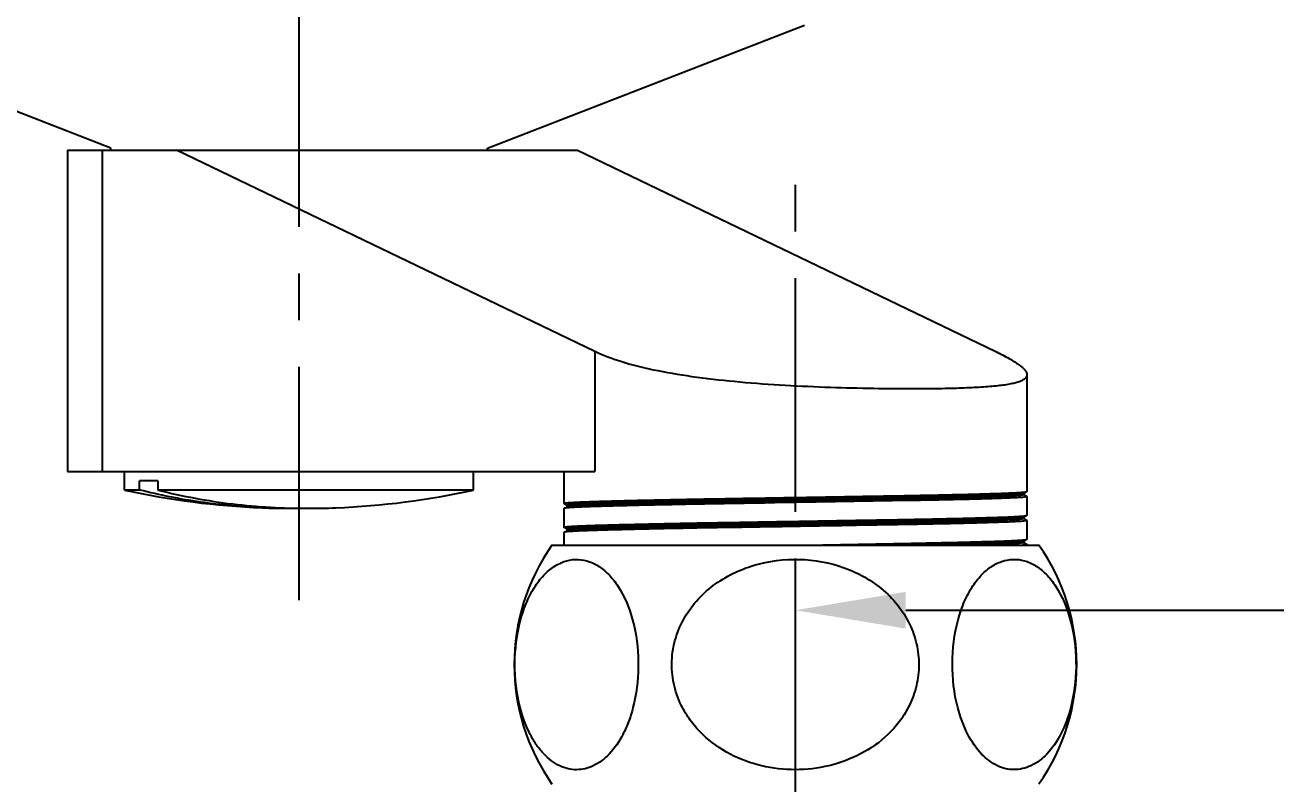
# Model space of a CAD drawing. Header units: millimetres. Extents: x 14221 to 15062, y 1145 to 1740.
# Drawn here: x 14302.5 to 14370.6, y 1457.6 to 1498.9 of the extents above; entities that cross this region are included whole.
import ezdxf

# ---------------------------------------------------------------- set-up
doc = ezdxf.new("R2010")
doc.units = ezdxf.units.MM
doc.linetypes.add('CENTERX2', pattern=[20.32, 12.7, -2.54, 2.54, -2.54])
doc.layers.add('CENTER', color=1, linetype='CENTERX2')
doc.layers.add('DIM', color=3, linetype='Continuous')
doc.styles.get("Standard").update_dxf_attribs({"font": 'arial.ttf'})
doc.dimstyles.new('ISO-25', dxfattribs={"dimtxt": 5, "dimasz": 5, "dimexe": 1.252, "dimexo": 0.625, "dimgap": 1, "dimtad": 1, "dimtoh": 1, "dimdec": 1, "dimdsep": 46, "dimtxsty": 'Standard', "dimcen": 0, "dimclrd": 3, "dimclre": 3, "dimclrt": 4, "dimadec": 0, "dimazin": 0, "dimtfac": 1, "dimtdec": 1, "dimtmove": 0, "dimatfit": 3, "dimfxl": 1, "dimarcsym": 0})

# ---------------------------------------------------------------- blocks, each defined once
blk = doc.blocks.new('*D52')
at = {"layer": 'DIM', "color": 3, "lineweight": -2, "transparency": 16777216}
for p, q in [((14344.402, 1464.69), (14344.402, 1468.277)), ((14494.543, 1467.65), (14494.543, 1468.277)), ((14350.402, 1467.025), (14411.637, 1467.025)), ((14488.543, 1467.025), (14427.308, 1467.025))]:
    blk.add_line(p, q, dxfattribs=at)
at = {"layer": 'DIM', "color": 3, "transparency": 16777216}
for points in [[(14350.402, 1468.025), (14350.402, 1466.025), (14344.402, 1467.025)], [(14488.543, 1468.025), (14488.543, 1466.025), (14494.543, 1467.025)]]:
    blk.add_solid(points, dxfattribs=at)
at = {"layer": 'DIM', "color": 4, "transparency": 16777216, "insert": (14419.473, 1467.025), "char_height": 6, "attachment_point": 5}
blk.add_mtext('150', dxfattribs=at)

msp = doc.modelspace()

# ---------------------------------------------------------------- linework, layer by layer
at = {"color": 7, "linetype": 'Continuous'}
for p, q in [((14307.152, 1492.165), (14289.902, 1498.873)), ((14327.652, 1492.164), (14344.902, 1498.873)), ((14304.796, 1492.067), (14304.796, 1474.567)), ((14304.796, 1492.067), (14332.537, 1492.067)), ((14306.69, 1474.567), (14306.69, 1492.067)), ((14307.152, 1492.067), (14307.152, 1492.165)), ((14333.49, 1481.101), (14310.714, 1492.067)), ((14327.652, 1492.067), (14327.652, 1492.164)), ((14332.537, 1492.067), (14355.314, 1481.101)), ((14333.49, 1481.101), (14333.49, 1474.567)), ((14357.002, 1479.835), (14357.002, 1473.486)), ((14304.796, 1474.567), (14333.49, 1474.567)), ((14307.891, 1473.567), (14307.891, 1474.567)), ((14326.891, 1473.567), (14326.891, 1474.567)), ((14331.802, 1474.567), (14331.802, 1472.836)), ((14308.71, 1473.567), (14308.71, 1474.067)), ((14309.71, 1474.067), (14308.71, 1474.067)), ((14309.71, 1474.067), (14309.71, 1473.567)), ((14308.71, 1473.567), (14307.891, 1473.567)), ((14326.891, 1473.567), (14309.71, 1473.567)), ((14356.825, 1473.381), (14356.804, 1473.373)), ((14356.997, 1473.48), (14356.825, 1473.381)), ((14356.825, 1473.314), (14356.997, 1473.214)), ((14356.83, 1473.387), (14356.83, 1473.307)), ((14356.996, 1473.214), (14357.002, 1473.208)), ((14356.997, 1473.48), (14357.002, 1473.486)), ((14357.002, 1473.208), (14357.002, 1472.186)), ((14331.802, 1472.558), (14331.802, 1471.536)), ((14331.808, 1472.83), (14331.803, 1472.836)), ((14331.808, 1472.565), (14331.803, 1472.558)), ((14331.98, 1472.731), (14331.808, 1472.83)), ((14331.979, 1472.743), (14331.974, 1472.737)), ((14331.974, 1472.658), (14331.974, 1472.737)), ((14331.995, 1472.67), (14331.98, 1472.664)), ((14345.531, 1472.902), (14343.273, 1472.865)), ((14350.702, 1472.992), (14345.531, 1472.902)), ((14356.825, 1472.081), (14356.791, 1472.07)), ((14356.997, 1472.18), (14356.825, 1472.081)), ((14356.825, 1472.014), (14356.997, 1471.914)), ((14356.83, 1472.087), (14356.83, 1472.007)), ((14356.996, 1471.914), (14357.002, 1471.908)), ((14356.997, 1472.18), (14357.002, 1472.186)), ((14357.002, 1471.908), (14357.002, 1470.886)), ((14331.802, 1471.258), (14331.802, 1470.566)), ((14331.808, 1471.53), (14331.803, 1471.536)), ((14331.808, 1471.265), (14331.803, 1471.258)), ((14331.98, 1471.431), (14331.808, 1471.53)), ((14331.974, 1471.358), (14331.974, 1471.437)), ((14331.985, 1471.367), (14331.98, 1471.364)), ((14331.151, 1470.565), (14331.727, 1470.566)), ((14331.727, 1470.566), (14333.362, 1470.567)), ((14333.362, 1470.567), (14337.772, 1470.569)), ((14337.772, 1470.569), (14350.781, 1470.571)), ((14344.924, 1470.57), (14350.702, 1470.67)), ((14350.781, 1470.571), (14357.151, 1470.57)), ((14356.825, 1470.781), (14356.795, 1470.771)), ((14356.997, 1470.88), (14356.825, 1470.781)), ((14356.825, 1470.714), (14356.997, 1470.614)), ((14356.83, 1470.787), (14356.83, 1470.707)), ((14356.996, 1470.614), (14357.002, 1470.608)), ((14356.997, 1470.88), (14357.002, 1470.886)), ((14357.002, 1470.608), (14357.002, 1470.57)), ((14357.151, 1470.57), (14357.651, 1470.57))]:
    msp.add_line(p, q, dxfattribs=at)
for centre, radius, start, end in [((14317.086, 1515.291), 42.725, 257.57198, 267.72631), ((14317.697, 1515.291), 42.725, 272.27265, 282.42698), ((14316.847, 1510.413), 37.841, 267.79517, 270.06691), ((14316.897, 1516.172), 43.6, 269.9924, 270.65005), ((14317.937, 1510.413), 37.841, 269.9317, 272.20344), ((14340.402, 1464.067), 11.305, 144.91371, 215.10535), ((14348.402, 1464.068), 11.305, 324.91371, 35.10535)]:
    msp.add_arc(centre, radius, start, end, dxfattribs=at)
for points, knots in [([(14350.702, 1479.067), (14349.138, 1479.067), (14345.926, 1479.127), (14341.942, 1479.351), (14338.833, 1479.705), (14336.767, 1480.054), (14334.997, 1480.494), (14333.945, 1480.882), (14333.49, 1481.101)], [0, 0, 0, 0, 0.269304, 0.552864, 0.686379, 0.807775, 0.913172, 1, 1, 1, 1]), ([(14355.314, 1481.101), (14355.559, 1480.983), (14355.989, 1480.763), (14356.469, 1480.469), (14356.749, 1480.245), (14356.915, 1480.077), (14357.002, 1479.927), (14357.002, 1479.835)], [0, 0, 0, 0, 0.377434, 0.668475, 0.780983, 0.872178, 1, 1, 1, 1]), ([(14357.002, 1479.835), (14357.002, 1479.798), (14356.982, 1479.717), (14356.891, 1479.614), (14356.752, 1479.527), (14356.563, 1479.449), (14356.324, 1479.381), (14355.906, 1479.294), (14355.261, 1479.212), (14354.349, 1479.144), (14353.267, 1479.098), (14352.032, 1479.072), (14351.16, 1479.067), (14350.702, 1479.067)], [0, 0, 0, 0, 0.017263, 0.036817, 0.061448, 0.092558, 0.130747, 0.176258, 0.289205, 0.430438, 0.597861, 0.788837, 1, 1, 1, 1]), ([(14315.391, 1472.6), (14314.268, 1472.644), (14312.019, 1472.85), (14309.804, 1473.291), (14308.71, 1473.567)], [0, 0, 0, 0, 0.499069, 1, 1, 1, 1]), ([(14309.71, 1473.567), (14311.047, 1473.229), (14313.085, 1472.849), (14315.829, 1472.605), (14317.204, 1472.572), (14317.891, 1472.572)], [0, 0, 0, 0, 0.500824, 0.75052, 1, 1, 1, 1]), ([(14331.803, 1472.836), (14331.803, 1472.84), (14331.814, 1472.846), (14331.848, 1472.855), (14331.932, 1472.868), (14332.068, 1472.88), (14332.259, 1472.894), (14332.5, 1472.907), (14332.791, 1472.92), (14333.129, 1472.933), (14333.671, 1472.951), (14334.462, 1472.974), (14335.543, 1473), (14336.786, 1473.028), (14338.159, 1473.056), (14339.628, 1473.083), (14341.714, 1473.117), (14344.407, 1473.161), (14347.591, 1473.215), (14349.697, 1473.252), (14350.702, 1473.27)], [0, 0, 0, 0, 0.000517, 0.001666, 0.006094, 0.013426, 0.023573, 0.036408, 0.051814, 0.069715, 0.090049, 0.137868, 0.195302, 0.261606, 0.335018, 0.413208, 0.494709, 0.665989, 0.840447, 1, 1, 1, 1]), ([(14356.804, 1473.373), (14356.761, 1473.362), (14356.637, 1473.35), (14356.398, 1473.331), (14356.051, 1473.314), (14355.599, 1473.295), (14355.04, 1473.275), (14354.1, 1473.246), (14352.723, 1473.212), (14350.869, 1473.175), (14348.782, 1473.138), (14346.523, 1473.098), (14344.183, 1473.058), (14341.865, 1473.02), (14339.644, 1472.983), (14337.585, 1472.944), (14336.001, 1472.909), (14334.879, 1472.882), (14334.172, 1472.863), (14333.559, 1472.844), (14333.043, 1472.825), (14332.625, 1472.807), (14332.341, 1472.79), (14332.167, 1472.775), (14332.078, 1472.765), (14332.019, 1472.755), (14331.988, 1472.748), (14331.979, 1472.743)], [0, 0, 0, 0, 0.005355, 0.015049, 0.028989, 0.04722, 0.069792, 0.096502, 0.160822, 0.236156, 0.320499, 0.412891, 0.50903, 0.603182, 0.692954, 0.777215, 0.85196, 0.884288, 0.91278, 0.937453, 0.958303, 0.975196, 0.987945, 0.992679, 0.996272, 0.998703, 1, 1, 1, 1]), ([(14356.753, 1473.284), (14356.69, 1473.275), (14356.527, 1473.261), (14356.055, 1473.232), (14355.191, 1473.2), (14353.856, 1473.16), (14352.171, 1473.121), (14350.206, 1473.083), (14347.212, 1473.031), (14344.876, 1472.99), (14343.275, 1472.964)], [0, 0, 0, 0, 0.014118, 0.036385, 0.105353, 0.206309, 0.333723, 0.480327, 0.643633, 1, 1, 1, 1]), ([(14350.702, 1473.27), (14351.142, 1473.278), (14351.987, 1473.294), (14353.192, 1473.32), (14354.263, 1473.347), (14355.174, 1473.374), (14355.821, 1473.396), (14356.244, 1473.415), (14356.489, 1473.427), (14356.685, 1473.44), (14356.833, 1473.451), (14356.931, 1473.464), (14356.982, 1473.472), (14356.997, 1473.48)], [0, 0, 0, 0, 0.209597, 0.402132, 0.574041, 0.719845, 0.836047, 0.882509, 0.921309, 0.952541, 0.97615, 0.991992, 1, 1, 1, 1]), ([(14357.002, 1473.208), (14357.002, 1473.205), (14356.991, 1473.198), (14356.957, 1473.19), (14356.876, 1473.178), (14356.745, 1473.166), (14356.56, 1473.153), (14356.325, 1473.141), (14356.039, 1473.128), (14355.701, 1473.115), (14355.15, 1473.095), (14354.344, 1473.071), (14353.254, 1473.044), (14352.02, 1473.017), (14351.154, 1473.001), (14350.702, 1472.992)], [0, 0, 0, 0, 0.001528, 0.004914, 0.017863, 0.039062, 0.068374, 0.105675, 0.151035, 0.204573, 0.266326, 0.41318, 0.588006, 0.784956, 1, 1, 1, 1]), ([(14356.83, 1473.307), (14356.83, 1473.3), (14356.793, 1473.292), (14356.772, 1473.287), (14356.753, 1473.284)], [0, 0, 0, 0, 0.277794, 1, 1, 1, 1]), ([(14343.273, 1472.865), (14342.532, 1472.853), (14341.085, 1472.829), (14338.98, 1472.794), (14337.038, 1472.756), (14335.554, 1472.723), (14334.51, 1472.697), (14333.853, 1472.679), (14333.284, 1472.661), (14332.804, 1472.643), (14332.414, 1472.626), (14332.122, 1472.607), (14331.939, 1472.592), (14331.847, 1472.576), (14331.817, 1472.57), (14331.808, 1472.565)], [0, 0, 0, 0, 0.193815, 0.378423, 0.550671, 0.701616, 0.766528, 0.823774, 0.87344, 0.915453, 0.949537, 0.975313, 0.992238, 0.997248, 1, 1, 1, 1]), ([(14343.275, 1472.964), (14342.558, 1472.952), (14341.158, 1472.929), (14339.119, 1472.894), (14337.232, 1472.857), (14335.568, 1472.82), (14334.354, 1472.789), (14333.543, 1472.764), (14333.059, 1472.747), (14332.662, 1472.729), (14332.354, 1472.712), (14332.142, 1472.693), (14332.031, 1472.681), (14331.995, 1472.67)], [0, 0, 0, 0, 0.190521, 0.372195, 0.542183, 0.692131, 0.814673, 0.864935, 0.907864, 0.943217, 0.970675, 0.989749, 1, 1, 1, 1]), ([(14331.803, 1471.536), (14331.803, 1471.54), (14331.814, 1471.546), (14331.848, 1471.555), (14331.932, 1471.568), (14332.068, 1471.58), (14332.259, 1471.594), (14332.5, 1471.607), (14332.791, 1471.62), (14333.129, 1471.633), (14333.671, 1471.651), (14334.462, 1471.674), (14335.543, 1471.7), (14336.786, 1471.728), (14338.159, 1471.756), (14339.628, 1471.783), (14341.714, 1471.817), (14344.407, 1471.861), (14347.591, 1471.915), (14349.697, 1471.952), (14350.702, 1471.97)], [0, 0, 0, 0, 0.000517, 0.001666, 0.006094, 0.013426, 0.023573, 0.036408, 0.051814, 0.069715, 0.090049, 0.137868, 0.195302, 0.261606, 0.335018, 0.413208, 0.494709, 0.665989, 0.840447, 1, 1, 1, 1]), ([(14356.791, 1472.07), (14356.742, 1472.06), (14356.606, 1472.047), (14356.349, 1472.029), (14355.984, 1472.011), (14355.284, 1471.982), (14354.162, 1471.948), (14352.562, 1471.909), (14350.676, 1471.871), (14348.561, 1471.834), (14346.28, 1471.794), (14343.928, 1471.754), (14341.608, 1471.716), (14339.394, 1471.679), (14337.642, 1471.645), (14336.34, 1471.617), (14335.471, 1471.596), (14334.69, 1471.577), (14334.004, 1471.558), (14333.414, 1471.539), (14332.921, 1471.52), (14332.573, 1471.504), (14332.346, 1471.489), (14332.216, 1471.479), (14332.115, 1471.47), (14332.039, 1471.46), (14332.001, 1471.451), (14331.974, 1471.443), (14331.974, 1471.437)], [0, 0, 0, 0, 0.006051, 0.016462, 0.031153, 0.050185, 0.101102, 0.166867, 0.243428, 0.328996, 0.422447, 0.519051, 0.613171, 0.702783, 0.786556, 0.824923, 0.8601, 0.891608, 0.919236, 0.943022, 0.962924, 0.978793, 0.985152, 0.990412, 0.994537, 0.997494, 0.99929, 1, 1, 1, 1]), ([(14356.795, 1471.992), (14356.748, 1471.981), (14356.618, 1471.969), (14356.37, 1471.95), (14356.017, 1471.933), (14355.338, 1471.905), (14354.246, 1471.871), (14352.686, 1471.832), (14350.843, 1471.795), (14348.771, 1471.758), (14346.53, 1471.719), (14344.209, 1471.679), (14341.909, 1471.641), (14339.704, 1471.605), (14337.655, 1471.566), (14335.839, 1471.526), (14334.51, 1471.493), (14333.624, 1471.467), (14333.1, 1471.449), (14332.674, 1471.429), (14332.347, 1471.412), (14332.131, 1471.39), (14332.019, 1471.38), (14331.985, 1471.367)], [0, 0, 0, 0, 0.005778, 0.015816, 0.030029, 0.048472, 0.097944, 0.162112, 0.237038, 0.320816, 0.412509, 0.507908, 0.601397, 0.690592, 0.774426, 0.849082, 0.910172, 0.935071, 0.956216, 0.973486, 0.98671, 0.99562, 1, 1, 1, 1]), ([(14350.702, 1471.97), (14351.142, 1471.978), (14351.987, 1471.994), (14353.192, 1472.02), (14354.263, 1472.047), (14355.174, 1472.074), (14355.821, 1472.096), (14356.244, 1472.115), (14356.488, 1472.127), (14356.684, 1472.14), (14356.833, 1472.151), (14356.931, 1472.164), (14356.982, 1472.171), (14356.997, 1472.18)], [0, 0, 0, 0, 0.209592, 0.402122, 0.574028, 0.719831, 0.836034, 0.882497, 0.921298, 0.952533, 0.976143, 0.991988, 1, 1, 1, 1]), ([(14357.002, 1471.908), (14357.002, 1471.905), (14356.991, 1471.898), (14356.957, 1471.89), (14356.876, 1471.878), (14356.745, 1471.866), (14356.56, 1471.853), (14356.325, 1471.841), (14356.039, 1471.828), (14355.701, 1471.815), (14355.15, 1471.795), (14354.344, 1471.771), (14353.254, 1471.744), (14352.02, 1471.717), (14351.154, 1471.701), (14350.702, 1471.692)], [0, 0, 0, 0, 0.001529, 0.004916, 0.017866, 0.039068, 0.06838, 0.105682, 0.151043, 0.204582, 0.266335, 0.413188, 0.588012, 0.78496, 1, 1, 1, 1]), ([(14356.83, 1472.007), (14356.83, 1472.003), (14356.815, 1471.996), (14356.804, 1471.994), (14356.795, 1471.992)], [0, 0, 0, 0, 0.30162, 1, 1, 1, 1]), ([(14350.702, 1471.692), (14349.711, 1471.674), (14347.637, 1471.638), (14344.496, 1471.584), (14341.349, 1471.534), (14338.825, 1471.491), (14336.949, 1471.454), (14335.704, 1471.426), (14334.614, 1471.4), (14333.694, 1471.375), (14333.038, 1471.353), (14332.603, 1471.334), (14332.346, 1471.321), (14332.138, 1471.308), (14331.98, 1471.296), (14331.877, 1471.281), (14331.823, 1471.273), (14331.808, 1471.265)], [0, 0, 0, 0, 0.157277, 0.329292, 0.498613, 0.656811, 0.729919, 0.796369, 0.854388, 0.903069, 0.942444, 0.958553, 0.972192, 0.983263, 0.991644, 0.997224, 1, 1, 1, 1]), ([(14350.702, 1470.67), (14351.142, 1470.678), (14351.987, 1470.694), (14353.192, 1470.72), (14354.263, 1470.747), (14355.174, 1470.774), (14355.821, 1470.796), (14356.244, 1470.815), (14356.488, 1470.827), (14356.684, 1470.84), (14356.833, 1470.851), (14356.931, 1470.864), (14356.982, 1470.871), (14356.997, 1470.88)], [0, 0, 0, 0, 0.209592, 0.402122, 0.574028, 0.719831, 0.836034, 0.882497, 0.921298, 0.952533, 0.976143, 0.991988, 1, 1, 1, 1]), ([(14356.795, 1470.771), (14356.73, 1470.757), (14356.541, 1470.742), (14356.175, 1470.718), (14355.641, 1470.697), (14354.942, 1470.672), (14354.086, 1470.647), (14352.688, 1470.611), (14351.578, 1470.589), (14350.803, 1470.574)], [0, 0, 0, 0, 0.033243, 0.094474, 0.183455, 0.300622, 0.444465, 0.611884, 1, 1, 1, 1]), ([(14356.762, 1470.686), (14356.663, 1470.67), (14356.387, 1470.652), (14355.858, 1470.624), (14355.1, 1470.598), (14354.519, 1470.58), (14354.19, 1470.571)], [0, 0, 0, 0, 0.116506, 0.322003, 0.617474, 1, 1, 1, 1]), ([(14356.83, 1470.707), (14356.83, 1470.701), (14356.798, 1470.693), (14356.779, 1470.688), (14356.762, 1470.686)], [0, 0, 0, 0, 0.280723, 1, 1, 1, 1]), ([(14357.002, 1470.608), (14357.002, 1470.603), (14356.977, 1470.595), (14356.942, 1470.587), (14356.873, 1470.578), (14356.821, 1470.573), (14356.79, 1470.57)], [0, 0, 0, 0, 0.075921, 0.26518, 0.573411, 1, 1, 1, 1]), ([(14329.423, 1461.722), (14329.221, 1462.499), (14329.038, 1464.11), (14329.278, 1466.078), (14329.758, 1467.48), (14330.206, 1468.331), (14330.733, 1468.998), (14331.316, 1469.471), (14331.939, 1469.747), (14332.583, 1469.821), (14333.222, 1469.69), (14333.836, 1469.358), (14334.406, 1468.83), (14335.124, 1467.809), (14335.462, 1466.858), (14335.618, 1466.179)], [0, 0, 0, 0, 0.163436, 0.326339, 0.399424, 0.464463, 0.521394, 0.571286, 0.616077, 0.658354, 0.70105, 0.747038, 0.798747, 0.857894, 1, 1, 1, 1]), ([(14338.254, 1461.726), (14338.063, 1462.094), (14337.767, 1462.877), (14337.623, 1464.123), (14337.793, 1465.367), (14338.262, 1466.53), (14338.985, 1467.554), (14340.212, 1468.679), (14342.115, 1469.602), (14344.612, 1469.917), (14347.09, 1469.472), (14348.936, 1468.434), (14350.081, 1467.225), (14350.51, 1466.506), (14350.678, 1466.128)], [0, 0, 0, 0, 0.06257, 0.125127, 0.187684, 0.250256, 0.312849, 0.375463, 0.500245, 0.625168, 0.750072, 0.874807, 0.937414, 1, 1, 1, 1]), ([(14353.234, 1461.729), (14353.033, 1462.505), (14352.85, 1464.115), (14353.09, 1466.083), (14353.569, 1467.486), (14354.019, 1468.336), (14354.546, 1469.002), (14355.13, 1469.475), (14355.754, 1469.751), (14356.398, 1469.825), (14357.038, 1469.694), (14357.652, 1469.362), (14358.223, 1468.834), (14358.942, 1467.814), (14359.281, 1466.863), (14359.437, 1466.183)], [0, 0, 0, 0, 0.163392, 0.326227, 0.399284, 0.464306, 0.521235, 0.57114, 0.615959, 0.658273, 0.701009, 0.747031, 0.798763, 0.85792, 1, 1, 1, 1]), ([(14335.618, 1466.179), (14335.786, 1465.447), (14335.933, 1463.945), (14335.749, 1462.446), (14335.562, 1461.726)], [0, 0, 0, 0, 0.502153, 1, 1, 1, 1]), ([(14350.678, 1466.128), (14350.832, 1465.782), (14351.066, 1465.053), (14351.161, 1463.911), (14350.994, 1462.777), (14350.716, 1462.065), (14350.541, 1461.728)], [0, 0, 0, 0, 0.25001, 0.499991, 0.749978, 1, 1, 1, 1]), ([(14359.437, 1466.183), (14359.606, 1465.451), (14359.754, 1463.948), (14359.569, 1462.448), (14359.382, 1461.727)], [0, 0, 0, 0, 0.502171, 1, 1, 1, 1]), ([(14335.562, 1461.726), (14335.495, 1461.462), (14335.338, 1460.963), (14334.952, 1460.087), (14334.365, 1459.212), (14333.597, 1458.612), (14332.961, 1458.382), (14332.492, 1458.326), (14332.023, 1458.38), (14331.387, 1458.606), (14330.8, 1459.062), (14330.304, 1459.681), (14329.812, 1460.505), (14329.554, 1461.218), (14329.423, 1461.722)], [0, 0, 0, 0, 0.083519, 0.160517, 0.293698, 0.403449, 0.452638, 0.499965, 0.547274, 0.596403, 0.706038, 0.769592, 0.83979, 1, 1, 1, 1]), ([(14350.541, 1461.728), (14350.4, 1461.456), (14350.07, 1460.935), (14349.25, 1460.019), (14347.978, 1459.128), (14346.238, 1458.492), (14344.398, 1458.276), (14342.557, 1458.487), (14340.814, 1459.12), (14339.546, 1460.018), (14338.728, 1460.934), (14338.394, 1461.453), (14338.254, 1461.726)], [0, 0, 0, 0, 0.062585, 0.125173, 0.250042, 0.374992, 0.499974, 0.624966, 0.749926, 0.874814, 0.937414, 1, 1, 1, 1]), ([(14359.382, 1461.727), (14359.252, 1461.222), (14358.923, 1460.316), (14358.183, 1459.214), (14357.414, 1458.615), (14356.778, 1458.386), (14356.308, 1458.33), (14355.839, 1458.385), (14355.201, 1458.611), (14354.431, 1459.211), (14353.696, 1460.317), (14353.365, 1461.223), (14353.234, 1461.729)], [0, 0, 0, 0, 0.160244, 0.293429, 0.403232, 0.452467, 0.499851, 0.547227, 0.596422, 0.706192, 0.839722, 1, 1, 1, 1])]:
    msp.add_open_spline(points, degree=3, knots=knots, dxfattribs=at)
at = {"layer": 'CENTER'}
for p, q in [((14317.402, 1467.575), (14317.402, 1526.067)), ((14344.402, 1452.067), (14344.402, 1491.354))]:
    msp.add_line(p, q, dxfattribs=at)

# ---------------------------------------------------------------- dimensions: what is measured, and where the dimension line sits
at = {"layer": 'DIM'}
dim = msp.add_linear_dim(base=(14494.543, 1467.025), p1=(14344.402, 1464.065), p2=(14494.543, 1467.025), text='150', dimstyle='ISO-25', override={"dimtxt": 6, "dimasz": 6, "dimgap": 1.5, "dimtih": 1, "dimtmove": 2}, dxfattribs=at)
dim.commit()
dim.dimension.update_dxf_attribs({"geometry": '*D52', "text_midpoint": (14419.473, 1467.025), "dimtype": 160})

doc.saveas('drawing.dxf')
